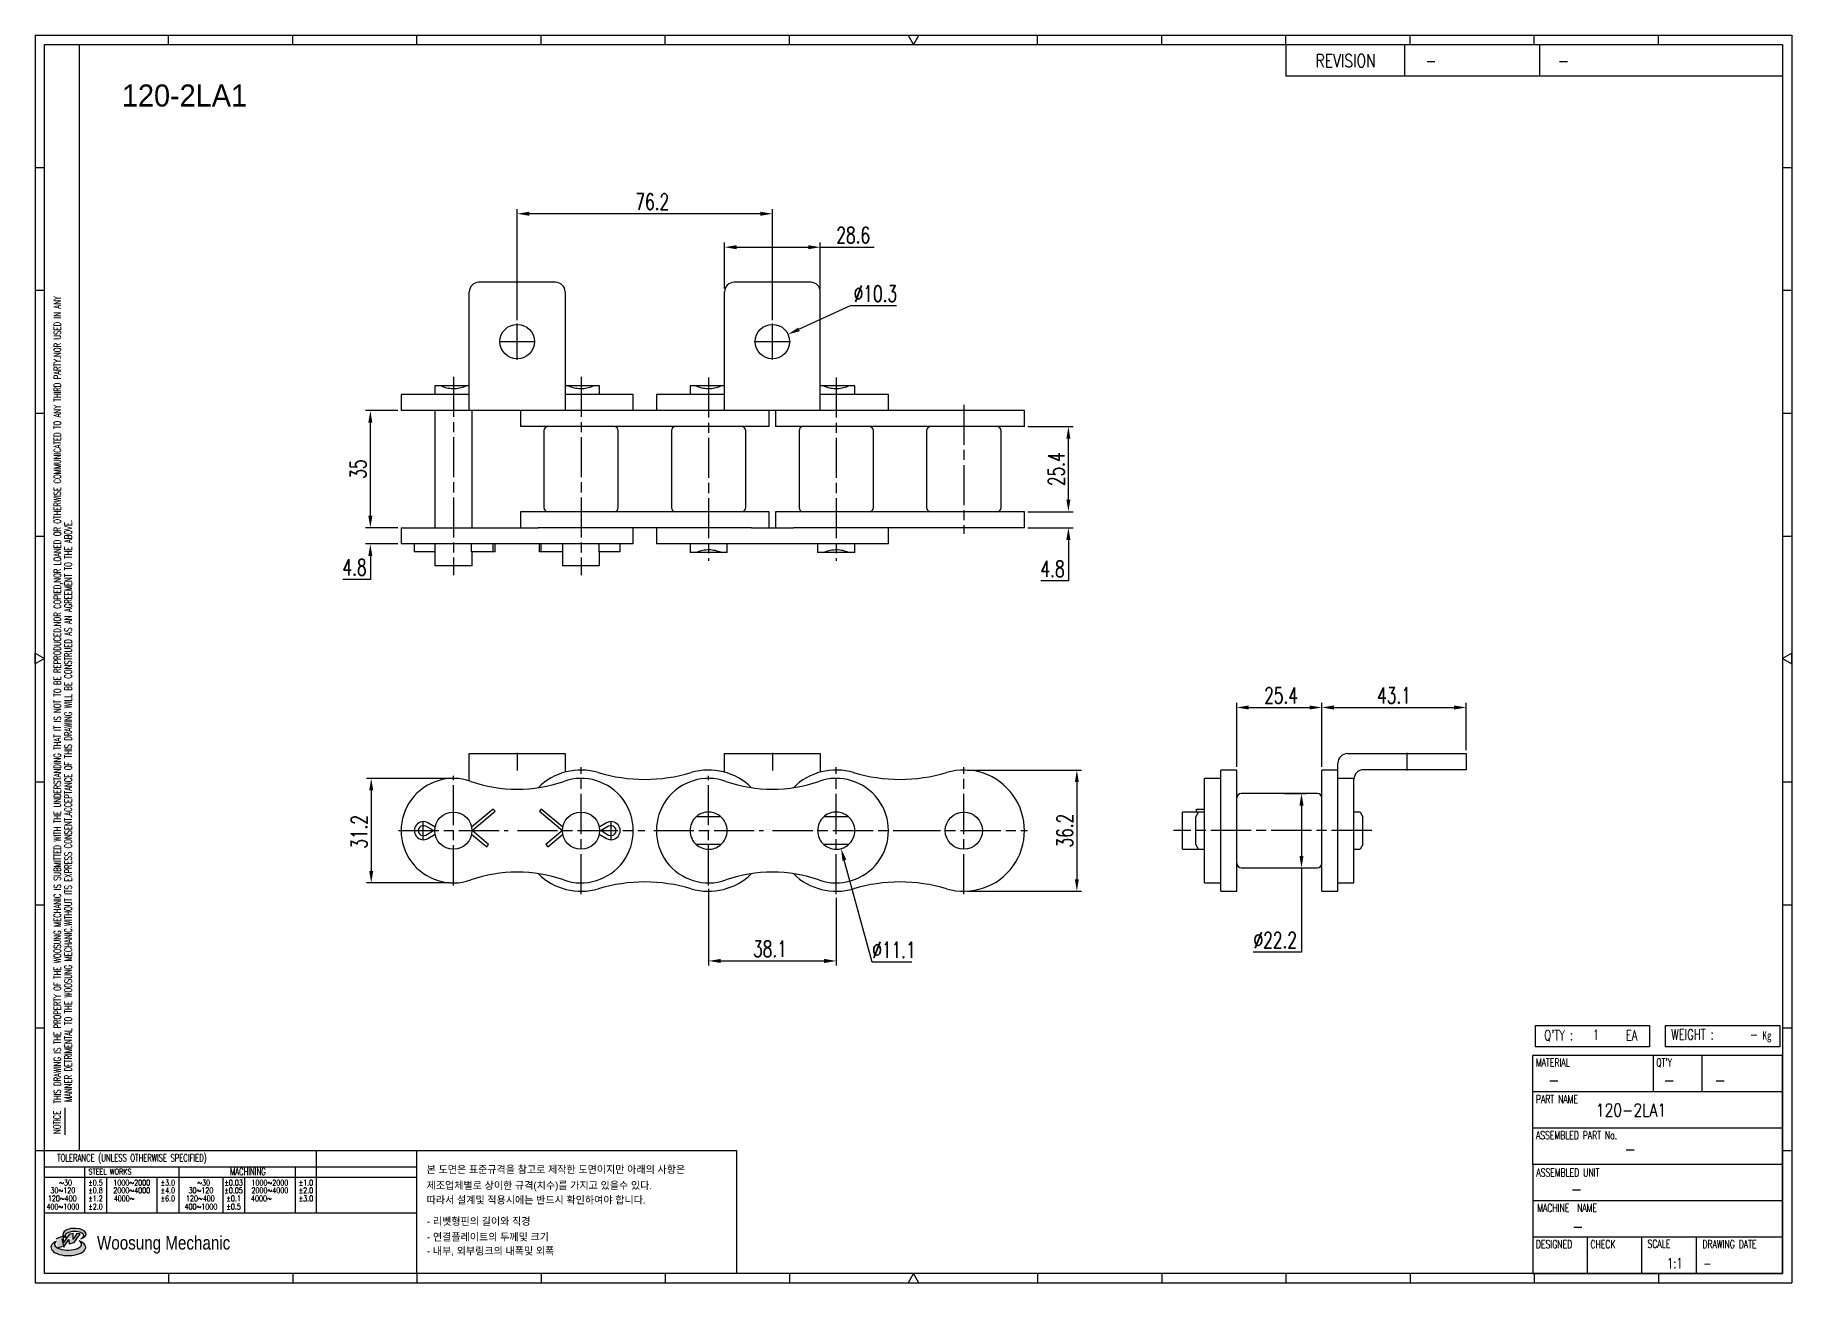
# Model space of a CAD drawing. Header units: millimetres. Extents: x 2112 to 2637, y -1054 to -681.
import ezdxf
from ezdxf.enums import TextEntityAlignment as Align

# ---------------------------------------------------------------- set-up
doc = ezdxf.new("R2010")
doc.units = ezdxf.units.MM
doc.linetypes.add('AM_ISO08W050', pattern=[18, 12, -1.5, 3, -1.5])
doc.layers.get('Defpoints').update_dxf_attribs({"color": 80})
doc.layers.add('CL2', color=4, linetype='AM_ISO08W050', lineweight=25)
for name, color, linetype in [('S-DIM', 7, 'Continuous'), ('TITLE', 7, 'Continuous'), ('도면레이아웃', 7, 'Continuous')]:
    doc.layers.add(name, color=color, linetype=linetype)
doc.styles.add('HAN', font='ROMANS.shx', dxfattribs={"width": 0.7, "bigfont": 'whgtxt.shx'})
doc.styles.add('HKD_ST2', font='romans.shx', dxfattribs={"width": 0.7, "height": 4, "bigfont": '@extfont2.shx'})
doc.styles.add('HSG', font='SIMPLEX.shx', dxfattribs={"width": 0.7, "bigfont": 'HSG.shx'})
doc.styles.add('MtXpl_', font='Gulim.ttf')
doc.styles.add('SLDTEXTSTYLE4', font='arial.ttf', dxfattribs={"width": 0.8})
doc.dimstyles.new('AP2', dxfattribs={"dimscale": 2, "dimtxt": 2.4, "dimasz": 1.8, "dimexe": 0.7, "dimexo": 0.5, "dimgap": 0.6, "dimtad": 1, "dimtoh": 1, "dimdec": 1, "dimrnd": 0.01, "dimzin": 9, "dimdsep": 46, "dimtxsty": 'HSG', "dimcen": 0, "dimclrd": 251, "dimclre": 251, "dimclrt": 60, "dimazin": 2, "dimtp": 1, "dimtm": 1, "dimtfac": 0.5, "dimtdec": 1, "dimtofl": 0, "dimtmove": 0, "dimatfit": 3, "dimfxl": 0, "dimtvp": 1, "dimtolj": 2, "dimlwd": -1, "dimlwe": -1, "dimarcsym": 0})

# ---------------------------------------------------------------- blocks, each defined once
blk = doc.blocks.new('MAST')
at = {"layer": '도면레이아웃'}
h = blk.add_hatch(color=10, dxfattribs=at)
h.paths.add_polyline_path([(1.544, 35.177), (1.554, 34.966), (1.779, 35.034), (2.054, 35.422), (1.908, 35.446), (1.728, 35.167), (1.741, 35.439), (1.547, 35.405), (1.292, 35.041), (1.295, 35.33), (0.943, 35.208), (1.03, 34.8), (1.336, 34.885)])
edge = h.paths.add_edge_path()
edge.add_ellipse((1.795, 35.421), major_axis=(-0.53, 0), ratio=0.487785, start_angle=122.36065, end_angle=403.39574)
edge.add_line((1.411, 35.244), (1.419, 35.261))
edge.add_ellipse((1.798, 35.344), major_axis=(-0.423, 0), ratio=0.444396, start_angle=131.58977, end_angle=386.19408, ccw=False)
edge = h.paths.add_edge_path()
edge.add_ellipse((1.512, 34.815), major_axis=(-0.793, 0), ratio=0.480113, start_angle=314.67633, end_angle=590.85213)
edge.add_ellipse((1.501, 34.958), major_axis=(-0.62, 0), ratio=0.43311, start_angle=331.7024, end_angle=574.42495, ccw=False)
at = {"color": 140}
for p, q in [((0, 90.118), (80.15, 90.118)), ((0, 90.118), (0, 33.191)), ((80.15, 90.118), (80.15, 33.191)), ((57.068, 89.693), (57.068, 88.246)), ((62.47, 89.693), (62.47, 88.246)), ((68.635, 89.693), (68.635, 88.246)), ((79.725, 88.246), (57.068, 88.246)), ((68.449, 43.961), (68.449, 44.936)), ((68.449, 44.936), (73.654, 44.936)), ((73.654, 44.936), (73.654, 43.961)), ((74.39, 43.961), (74.39, 44.936)), ((74.39, 44.936), (79.595, 44.936)), ((79.595, 44.936), (79.595, 43.961)), ((68.336, 38.59), (68.336, 43.563)), ((79.725, 43.563), (68.336, 43.563)), ((73.654, 43.961), (68.449, 43.961)), ((73.827, 43.563), (73.827, 41.905)), ((79.595, 43.961), (74.39, 43.961)), ((76.037, 43.563), (76.037, 41.905)), ((79.725, 38.59), (79.725, 43.563)), ((79.725, 41.905), (68.336, 41.905)), ((79.725, 40.248), (68.336, 40.248)), ((68.336, 38.59), (68.336, 33.616)), ((79.725, 38.59), (68.336, 38.59)), ((79.725, 33.616), (79.725, 38.59)), ((79.725, 36.932), (68.336, 36.932)), ((79.725, 35.274), (68.336, 35.274)), ((70.822, 33.616), (70.822, 35.274)), ((73.309, 33.616), (73.309, 35.274)), ((75.796, 33.616), (75.796, 35.274)), ((0, 33.191), (80.15, 33.191)), ((68.336, 33.616), (79.725, 33.616))]:
    blk.add_line(p, q, dxfattribs=at)
for p, q in [((6.089, 89.693), (6.089, 90.118)), ((11.753, 89.693), (11.753, 90.118)), ((17.418, 89.693), (17.418, 90.118)), ((23.082, 89.693), (23.082, 90.118)), ((28.746, 89.693), (28.746, 90.118)), ((34.411, 89.693), (34.411, 90.118)), ((45.739, 89.693), (45.739, 90.118)), ((51.404, 89.693), (51.404, 90.118)), ((57.068, 89.693), (57.068, 90.118)), ((62.732, 89.693), (62.732, 90.118)), ((68.397, 89.693), (68.397, 90.118)), ((74.061, 89.693), (74.061, 90.118)), ((0, 84.085), (0.425, 84.085)), ((79.725, 84.085), (80.15, 84.085)), ((0, 78.478), (0.425, 78.478)), ((79.725, 78.478), (80.15, 78.478)), ((0, 72.87), (0.425, 72.87)), ((79.725, 72.87), (80.15, 72.87)), ((0, 67.262), (0.425, 67.262)), ((79.725, 67.262), (80.15, 67.262)), ((0, 56.047), (0.425, 56.047)), ((79.725, 56.047), (80.15, 56.047)), ((0, 50.439), (0.425, 50.439)), ((79.725, 50.439), (80.15, 50.439)), ((0, 44.832), (0.425, 44.832)), ((79.725, 44.832), (80.15, 44.832)), ((1.377, 39.947), (1.377, 41.174)), ((0, 39.224), (0.425, 39.224)), ((79.725, 39.224), (80.15, 39.224)), ((6.089, 33.616), (6.089, 33.191)), ((11.753, 33.616), (11.753, 33.191)), ((17.418, 33.616), (17.418, 33.191)), ((23.082, 33.616), (23.082, 33.191)), ((28.746, 33.616), (28.746, 33.191)), ((34.411, 33.616), (34.411, 33.191)), ((45.739, 33.616), (45.739, 33.191)), ((51.404, 33.616), (51.404, 33.191)), ((57.068, 33.616), (57.068, 33.191)), ((62.732, 33.616), (62.732, 33.191)), ((68.397, 33.616), (68.397, 33.191)), ((74.061, 33.616), (74.061, 33.191))]:
    blk.add_line(p, q)
at = {"color": 2}
for p, q in [((2.017, 39.224), (2.017, 89.693)), ((0.425, 39.224), (17.418, 39.224)), ((0.425, 38.487), (17.418, 38.487)), ((2.257, 38.487), (2.257, 36.382)), ((6.557, 38.5), (6.557, 36.382)), ((11.857, 38.487), (11.857, 36.382)), ((12.816, 39.224), (12.816, 36.382)), ((17.418, 33.616), (17.418, 39.224)), ((0.425, 38.012), (17.418, 38.012)), ((3.257, 38.012), (3.257, 36.382)), ((5.557, 38.012), (5.557, 36.382)), ((8.557, 38.012), (8.557, 36.382)), ((9.557, 38.026), (9.557, 36.382)), ((0.425, 36.382), (17.418, 36.382))]:
    blk.add_line(p, q, dxfattribs=at)
for points in [[(40.075, 89.693), (39.83, 90.118), (40.32, 90.118)], [(0.425, 61.679), (0, 61.433), (0, 61.924)], [(79.725, 61.679), (80.15, 61.433), (80.15, 61.924)], [(40.075, 33.616), (39.83, 33.191), (40.32, 33.191)]]:
    blk.add_lwpolyline(points, close=True)
at = {"color": 140}
blk.add_lwpolyline([(0.425, 89.693), (79.725, 89.693), (79.725, 33.616), (0.425, 33.616)], close=True, dxfattribs=at)
at = {"layer": '도면레이아웃'}
for p, q in [((1.295, 35.33), (0.943, 35.208)), ((1.547, 35.405), (1.292, 35.041)), ((1.292, 35.041), (1.295, 35.33)), ((1.741, 35.439), (1.547, 35.405)), ((1.908, 35.446), (1.728, 35.167)), ((1.728, 35.167), (1.741, 35.439)), ((1.779, 35.034), (2.054, 35.422)), ((2.054, 35.422), (1.908, 35.446)), ((1.03, 34.8), (1.336, 34.885)), ((1.224, 35.208), (1.311, 34.8)), ((1.224, 35.208), (1.224, 35.208)), ((1.336, 34.885), (1.544, 35.177)), ((1.419, 35.261), (1.411, 35.244)), ((1.544, 35.177), (1.554, 34.966)), ((1.554, 34.966), (1.779, 35.034))]:
    blk.add_line(p, q, dxfattribs=at)
for centre, major_axis, ratio, start_param, end_param in [((1.795, 35.421), (-0.53, 0), 0.487785, 2.135596, 7.040584), ((1.798, 35.344), (-0.423, 0), 0.444396, 2.296675, 6.740358), ((1.512, 34.815), (-0.793, 0), 0.480113, 5.492138, 10.312315), ((1.501, 34.958), (-0.62, 0), 0.43311, 5.789299, 10.025607)]:
    blk.add_ellipse(centre, major_axis=major_axis, ratio=ratio, start_param=start_param, end_param=end_param, dxfattribs=at)
for s, height, style, width, p in [('REVISION', 0.5806, 'HAN', 0.8, (58.415, 88.664)), ('-', 0.581, 'HAN', 0.8, (63.426, 88.664)), ('-', 0.581, 'HAN', 0.8, (69.468, 88.664)), ("Q'TY : ", 0.4746, 'HKD_ST2', 0.7, (68.857, 44.253)), ('1', 0.475, 'HKD_ST2', 0.7, (71.071, 44.275)), ('EA', 0.4746, 'HKD_ST2', 0.7, (72.578, 44.253)), ('WEIGHT : ', 0.4746, 'HKD_ST2', 0.7, (74.65, 44.286)), ('-', 0.581, 'HAN', 0.8, (69.029, 42.157)), ('-', 0.581, 'HAN', 0.8, (74.289, 42.157)), ('-', 0.581, 'HAN', 0.8, (76.623, 42.157)), ('-', 0.581, 'HAN', 0.8, (72.515, 39.013)), ('-', 0.581, 'HAN', 0.8, (70.067, 37.189)), ('-', 0.581, 'HAN', 0.8, (70.126, 35.48)), ('1:1', 0.4746, 'HKD_ST2', 0.7, (74.458, 33.848)), ('-', 0.475, 'HKD_ST2', 0.7, (76.112, 33.837))]:
    blk.add_text(s, height=height, dxfattribs=dict(style=style, width=width)).set_placement(p)
at = {"color": 6, "style": 'HKD_ST2', "width": 0.7}
for s, p in [(' THIS DRAWING IS THE PROPERTY OF THE WOOSUNG MECHANIC IS SUBMITTED WITH THE UNDERSTANDING THAT IT IS NOT TO BE REPRODUCED.NOR COPIED,NOR LOANED OR OTHERWISE COMMUNICATED TO ANY THIRD PARTY.NOR USED IN ANY', (1.173, 41.217)), ('MANNER DETRIMENTAL TO THE WOOSUNG MECHANIC.WITHOUT ITS EXPRESS CONSENT.ACCEPTANCE OF THIS DRAWING WILL BE CONSTRUED AS AN AGREEMENT TO THE ABOVE.', (1.672, 41.447))]:
    blk.add_text(s, height=0.326266, rotation=90, dxfattribs=at).set_placement(p)
at = {"style": 'HKD_ST2', "width": 0.7}
blk.add_text('-', height=0.475, dxfattribs=at).set_placement((78.613, 44.286), align=Align.RIGHT)
at = {"color": 254, "style": 'HKD_ST2', "width": 0.7}
for s, height, p in [('MATERIAL', 0.3651, (68.474, 43.425)), ("QT'Y", 0.3651, (73.965, 43.425)), ('PART NAME', 0.3651, (68.474, 41.756)), ('ASSEMBLED PART No.', 0.36511, (68.474, 40.109)), ('ASSEMBLED UNIT', 0.36511, (68.49, 38.408)), ('MACHINE  NAME', 0.36511, (68.532, 36.794)), ('DESIGNED', 0.3651, (68.474, 35.136)), ('CHECK', 0.3651, (70.961, 35.136)), ('SCALE', 0.3651, (73.566, 35.153)), ('DRAWING DATE', 0.36511, (76.071, 35.141))]:
    blk.add_text(s, height=height, dxfattribs=at).set_placement(p, align=Align.TOP_LEFT)
at = {"style": 'HKD_ST2', "width": 0.7}
blk.add_text('NOTICE', height=0.3263, rotation=90, dxfattribs=at).set_placement((1.163, 39.988))
blk.add_text('TOLERANCE (UNLESS OTHERWISE SPECIFIED)', height=0.32627, dxfattribs=at).set_placement((4.417, 38.896), align=Align.MIDDLE_CENTER)
at = {"color": 4, "style": 'HKD_ST2', "width": 0.7}
for s, height, p in [('%%12630', 0.261, (1.389, 37.762)), ('1000%%1262000', 0.26101, (4.407, 37.762)), ('%%12630', 0.261, (7.689, 37.762)), ('1000%%1262000', 0.26101, (10.707, 37.762)), ('120%%126400', 0.26101, (1.237, 37.045)), ('30%%126120', 0.261, (1.263, 37.411)), ('4000%%126', 0.261, (4.061, 37.045)), ('2000%%1264000', 0.26101, (4.407, 37.411)), ('120%%126400', 0.26101, (7.537, 37.045)), ('30%%126120', 0.261, (7.563, 37.411)), ('4000%%126', 0.261, (10.321, 37.045)), ('2000%%1264000', 0.26101, (10.707, 37.411)), ('400%%1261000', 0.26101, (1.263, 36.67)), ('400%%1261000', 0.26101, (7.563, 36.67))]:
    blk.add_text(s, height=height, dxfattribs=at).set_placement(p, align=Align.MIDDLE_CENTER)
for s, height, p in [('%%P0.5', 0.261, (2.757, 37.762)), ('STEEL WORKS', 0.26101, (3.416, 38.268)), ('%%P3.0', 0.261, (6.057, 37.762)), ('%%P0.03', 0.261, (9.057, 37.762)), ('MACHINING', 0.3263, (9.707, 38.27)), ('%%P1.0', 0.261, (12.357, 37.762)), ('%%P0.8', 0.261, (2.757, 37.411)), ('%%P1.2', 0.261, (2.757, 37.045)), ('%%P4.0', 0.261, (6.057, 37.411)), ('%%P6.0', 0.261, (6.057, 37.045)), ('%%P0.05', 0.261, (9.057, 37.411)), ('%%P0.1', 0.261, (9.057, 37.045)), ('%%P2.0', 0.261, (12.357, 37.411)), ('%%P3.0', 0.261, (12.357, 37.045)), ('%%P2.0', 0.261, (2.757, 36.67)), ('%%P0.5', 0.261, (9.057, 36.67))]:
    blk.add_text(s, height=height, dxfattribs=at).set_placement(p, align=Align.MIDDLE)
at = {"color": 1, "style": 'SLDTEXTSTYLE4', "width": 0.8}
blk.add_text('Woosung Mechanic', height=0.61957, dxfattribs=at).set_placement((2.822, 34.711))
at = {"layer": 'TITLE', "width": 0.8}
blk.add_text('Kg', height=0.3789, dxfattribs=at).set_placement((78.807, 44.286))
blk = doc.blocks.new('*D2')
at = {"layer": 'Defpoints', "color": 0, "transparency": 16777216}
for p in [(2407.54, -823.61), (2407.54, -828.41), (2420.66, -823.61)]:
    blk.add_point(p, dxfattribs=at)
at = {"layer": 'S-DIM', "color": 251, "linetype": 'ByBlock', "transparency": 16777216}
for p, q in [((2420.66, -820.01), (2420.66, -816.41)), ((2408.54, -823.61), (2422.06, -823.61)), ((2408.54, -828.41), (2422.06, -828.41)), ((2420.66, -832.01), (2420.66, -844.26)), ((2420.66, -844.26), (2412.42, -844.26))]:
    blk.add_line(p, q, dxfattribs=at)
at = {"layer": 'S-DIM', "color": 251, "transparency": 16777216}
for points in [[(2420.06, -820.01), (2421.26, -820.01), (2420.66, -823.61)], [(2420.06, -832.01), (2421.26, -832.01), (2420.66, -828.41)]]:
    blk.add_solid(points, dxfattribs=at)
at = {"layer": 'S-DIM', "color": 60, "transparency": 16777216, "insert": (2415.94, -840.66), "char_height": 4.8, "attachment_point": 5, "style": 'HSG'}
blk.add_mtext('\\A2;4.8', dxfattribs=at)
blk = doc.blocks.new('*D3')
at = {"layer": 'Defpoints', "color": 0, "transparency": 16777216}
for p in [(2407.54, -798.21), (2420.66, -798.21), (2407.54, -823.61)]:
    blk.add_point(p, dxfattribs=at)
at = {"layer": 'S-DIM', "color": 251, "linetype": 'ByBlock', "transparency": 16777216}
for p, q in [((2408.54, -798.21), (2422.06, -798.21)), ((2420.66, -820.01), (2420.66, -801.81)), ((2408.54, -823.61), (2422.06, -823.61))]:
    blk.add_line(p, q, dxfattribs=at)
at = {"layer": 'S-DIM', "color": 251, "transparency": 16777216}
for points in [[(2420.06, -801.81), (2421.26, -801.81), (2420.66, -798.21)], [(2420.06, -820.01), (2421.26, -820.01), (2420.66, -823.61)]]:
    blk.add_solid(points, dxfattribs=at)
at = {"layer": 'S-DIM', "color": 60, "transparency": 16777216, "insert": (2417.06, -810.91), "char_height": 4.8, "attachment_point": 5, "rotation": 90, "style": 'HSG'}
blk.add_mtext('\\A2;25.4', dxfattribs=at)
blk = doc.blocks.new('*D4')
at = {"layer": 'Defpoints', "color": 0, "transparency": 16777216}
for p in [(2256.09, -734.64), (2256.09, -767.4), (2332.29, -767.4)]:
    blk.add_point(p, dxfattribs=at)
at = {"layer": 'S-DIM', "color": 251, "linetype": 'ByBlock', "transparency": 16777216}
for p, q in [((2256.09, -766.4), (2256.09, -733.24)), ((2332.29, -766.4), (2332.29, -733.24)), ((2328.69, -734.64), (2259.69, -734.64))]:
    blk.add_line(p, q, dxfattribs=at)
at = {"layer": 'S-DIM', "color": 251, "transparency": 16777216}
for points in [[(2259.69, -734.04), (2259.69, -735.24), (2256.09, -734.64)], [(2328.69, -734.04), (2328.69, -735.24), (2332.29, -734.64)]]:
    blk.add_solid(points, dxfattribs=at)
at = {"layer": 'S-DIM', "color": 60, "transparency": 16777216, "insert": (2296.42, -731.04), "char_height": 4.8, "attachment_point": 5, "style": 'HSG'}
blk.add_mtext('\\A2;76.2', dxfattribs=at)
blk = doc.blocks.new('*D5')
at = {"layer": 'Defpoints', "color": 0, "transparency": 16777216}
for p in [(2346.59, -744.63), (2317.99, -757.97), (2346.59, -757.97)]:
    blk.add_point(p, dxfattribs=at)
at = {"layer": 'S-DIM', "color": 251, "linetype": 'ByBlock', "transparency": 16777216}
for p, q in [((2317.99, -756.97), (2317.99, -743.23)), ((2321.59, -744.63), (2342.99, -744.63)), ((2346.59, -756.97), (2346.59, -743.23)), ((2346.59, -744.63), (2362.67, -744.63))]:
    blk.add_line(p, q, dxfattribs=at)
at = {"layer": 'S-DIM', "color": 251, "transparency": 16777216}
for points in [[(2321.59, -744.03), (2321.59, -745.23), (2317.99, -744.63)], [(2342.99, -744.03), (2342.99, -745.23), (2346.59, -744.63)]]:
    blk.add_solid(points, dxfattribs=at)
at = {"layer": 'S-DIM', "color": 60, "transparency": 16777216, "insert": (2356.43, -741.03), "char_height": 4.8, "attachment_point": 5, "style": 'HSG'}
blk.add_mtext('\\A2;28.6', dxfattribs=at)
blk = doc.blocks.new('*D6')
at = {"layer": 'Defpoints', "color": 0, "transparency": 16777216}
for p in [(2336.97, -770.65), (2327.61, -774.96)]:
    blk.add_point(p, dxfattribs=at)
at = {"layer": 'S-DIM', "color": 251, "linetype": 'ByBlock', "transparency": 16777216}
for p, q in [((2355.52, -762.1), (2340.24, -769.15)), ((2369.36, -762.1), (2355.52, -762.1))]:
    blk.add_line(p, q, dxfattribs=at)
at = {"layer": 'S-DIM', "color": 251, "transparency": 16777216}
blk.add_solid([(2339.99, -768.6), (2340.49, -769.69), (2336.97, -770.65)], dxfattribs=at)
at = {"layer": 'S-DIM', "color": 60, "transparency": 16777216, "insert": (2363.04, -758.5), "char_height": 4.8, "attachment_point": 5, "style": 'HSG'}
blk.add_mtext('\\A2;∅10.3', dxfattribs=at)
blk = doc.blocks.new('*D7')
at = {"layer": 'Defpoints', "color": 0, "transparency": 16777216}
for p in [(2212.24, -828.41), (2221.44, -828.41), (2221.44, -833.21)]:
    blk.add_point(p, dxfattribs=at)
at = {"layer": 'S-DIM', "color": 251, "linetype": 'ByBlock', "transparency": 16777216}
for p, q in [((2212.24, -824.81), (2212.24, -821.21)), ((2220.44, -828.41), (2210.84, -828.41)), ((2220.44, -833.21), (2210.84, -833.21)), ((2212.24, -836.81), (2212.24, -843.81)), ((2212.24, -843.81), (2204, -843.81))]:
    blk.add_line(p, q, dxfattribs=at)
at = {"layer": 'S-DIM', "color": 251, "transparency": 16777216}
for points in [[(2211.64, -824.81), (2212.84, -824.81), (2212.24, -828.41)], [(2211.64, -836.81), (2212.84, -836.81), (2212.24, -833.21)]]:
    blk.add_solid(points, dxfattribs=at)
at = {"layer": 'S-DIM', "color": 60, "transparency": 16777216, "insert": (2207.52, -840.21), "char_height": 4.8, "attachment_point": 5, "style": 'HSG'}
blk.add_mtext('\\A2;4.8', dxfattribs=at)
blk = doc.blocks.new('*D8')
at = {"layer": 'Defpoints', "color": 0, "transparency": 16777216}
for p in [(2212.24, -793.41), (2221.44, -793.41), (2221.44, -828.41)]:
    blk.add_point(p, dxfattribs=at)
at = {"layer": 'S-DIM', "color": 251, "linetype": 'ByBlock', "transparency": 16777216}
for p, q in [((2220.44, -793.41), (2210.84, -793.41)), ((2212.24, -824.81), (2212.24, -797.01)), ((2220.44, -828.41), (2210.84, -828.41))]:
    blk.add_line(p, q, dxfattribs=at)
at = {"layer": 'S-DIM', "color": 251, "transparency": 16777216}
for points in [[(2211.64, -797.01), (2212.84, -797.01), (2212.24, -793.41)], [(2211.64, -824.81), (2212.84, -824.81), (2212.24, -828.41)]]:
    blk.add_solid(points, dxfattribs=at)
at = {"layer": 'S-DIM', "color": 60, "transparency": 16777216, "insert": (2208.64, -810.91), "char_height": 4.8, "attachment_point": 5, "rotation": 90, "style": 'HSG'}
blk.add_mtext('\\A2;35', dxfattribs=at)
blk = doc.blocks.new('*D9')
at = {"layer": 'Defpoints', "color": 0, "transparency": 16777216}
for p in [(2237.04, -903.23), (2212.5, -934.43), (2237.04, -934.43)]:
    blk.add_point(p, dxfattribs=at)
at = {"layer": 'S-DIM', "color": 251, "linetype": 'ByBlock', "transparency": 16777216}
for p, q in [((2236.04, -903.23), (2211.1, -903.23)), ((2212.5, -906.83), (2212.5, -930.83)), ((2236.04, -934.43), (2211.1, -934.43))]:
    blk.add_line(p, q, dxfattribs=at)
at = {"layer": 'S-DIM', "color": 251, "transparency": 16777216}
for points in [[(2211.9, -906.83), (2213.1, -906.83), (2212.5, -903.23)], [(2211.9, -930.83), (2213.1, -930.83), (2212.5, -934.43)]]:
    blk.add_solid(points, dxfattribs=at)
at = {"layer": 'S-DIM', "color": 60, "transparency": 16777216, "insert": (2208.9, -919.19), "char_height": 4.8, "attachment_point": 5, "rotation": 90, "style": 'HSG'}
blk.add_mtext('\\A2;31.2', dxfattribs=at)
blk = doc.blocks.new('*D10')
at = {"layer": 'Defpoints', "color": 0, "transparency": 16777216}
for p in [(2389.44, -900.73), (2389.44, -936.93), (2423.19, -936.93)]:
    blk.add_point(p, dxfattribs=at)
at = {"layer": 'S-DIM', "color": 251, "linetype": 'ByBlock', "transparency": 16777216}
for p, q in [((2390.44, -900.73), (2424.59, -900.73)), ((2423.19, -904.33), (2423.19, -933.33)), ((2390.44, -936.93), (2424.59, -936.93))]:
    blk.add_line(p, q, dxfattribs=at)
at = {"layer": 'S-DIM', "color": 251, "transparency": 16777216}
for points in [[(2422.59, -904.33), (2423.79, -904.33), (2423.19, -900.73)], [(2422.59, -933.33), (2423.79, -933.33), (2423.19, -936.93)]]:
    blk.add_solid(points, dxfattribs=at)
at = {"layer": 'S-DIM', "color": 60, "transparency": 16777216, "insert": (2419.59, -918.83), "char_height": 4.8, "attachment_point": 5, "rotation": 90, "style": 'HSG'}
blk.add_mtext('\\A2;36.2', dxfattribs=at)
blk = doc.blocks.new('*D11')
at = {"layer": 'Defpoints', "color": 0, "transparency": 16777216}
for p in [(2313.24, -935.21), (2351.34, -937.84), (2351.34, -957.73)]:
    blk.add_point(p, dxfattribs=at)
at = {"layer": 'S-DIM', "color": 251, "linetype": 'ByBlock', "transparency": 16777216}
for p, q in [((2313.24, -936.21), (2313.24, -959.13)), ((2351.34, -938.84), (2351.34, -959.13)), ((2316.84, -957.73), (2347.74, -957.73))]:
    blk.add_line(p, q, dxfattribs=at)
at = {"layer": 'S-DIM', "color": 251, "transparency": 16777216}
for points in [[(2316.84, -957.13), (2316.84, -958.33), (2313.24, -957.73)], [(2347.74, -957.13), (2347.74, -958.33), (2351.34, -957.73)]]:
    blk.add_solid(points, dxfattribs=at)
at = {"layer": 'S-DIM', "color": 60, "transparency": 16777216, "insert": (2331.55, -954.13), "char_height": 4.8, "attachment_point": 5, "style": 'HSG'}
blk.add_mtext('\\A2;38.1', dxfattribs=at)
blk = doc.blocks.new('*D12')
at = {"layer": 'Defpoints', "color": 0, "transparency": 16777216}
for p in [(2349.87, -913.47), (2352.81, -924.19)]:
    blk.add_point(p, dxfattribs=at)
at = {"layer": 'S-DIM', "color": 251, "linetype": 'ByBlock', "transparency": 16777216}
for p, q in [((2362.11, -958.05), (2353.76, -927.66)), ((2373.87, -958.05), (2362.11, -958.05))]:
    blk.add_line(p, q, dxfattribs=at)
blk.add_arc((2351.34, -918.83), 5.55, 270.9071, 301.0954, dxfattribs=at)
at = {"layer": 'S-DIM', "color": 251, "transparency": 16777216}
blk.add_solid([(2354.34, -927.5), (2353.19, -927.82), (2352.81, -924.19)], dxfattribs=at)
at = {"layer": 'S-DIM', "color": 60, "transparency": 16777216, "insert": (2368.59, -954.45), "char_height": 4.8, "attachment_point": 5, "style": 'HSG'}
blk.add_mtext('\\A2;∅11.1', dxfattribs=at)
blk = doc.blocks.new('*D13')
at = {"layer": 'Defpoints', "color": 0, "transparency": 16777216}
for p in [(2496.33, -882.06), (2470.93, -900.73), (2496.33, -900.73)]:
    blk.add_point(p, dxfattribs=at)
at = {"layer": 'S-DIM', "color": 251, "linetype": 'ByBlock', "transparency": 16777216}
for p, q in [((2470.93, -899.73), (2470.93, -880.66)), ((2496.33, -899.73), (2496.33, -880.66)), ((2474.53, -882.06), (2492.73, -882.06))]:
    blk.add_line(p, q, dxfattribs=at)
at = {"layer": 'S-DIM', "color": 251, "transparency": 16777216}
for points in [[(2474.53, -881.46), (2474.53, -882.66), (2470.93, -882.06)], [(2492.73, -881.46), (2492.73, -882.66), (2496.33, -882.06)]]:
    blk.add_solid(points, dxfattribs=at)
at = {"layer": 'S-DIM', "color": 60, "transparency": 16777216, "insert": (2484.17, -878.46), "char_height": 4.8, "attachment_point": 5, "style": 'HSG'}
blk.add_mtext('\\A2;25.4', dxfattribs=at)
blk = doc.blocks.new('*D14')
at = {"layer": 'Defpoints', "color": 0, "transparency": 16777216}
for p in [(2539.43, -882.06), (2539.43, -895.83), (2496.33, -900.73)]:
    blk.add_point(p, dxfattribs=at)
at = {"layer": 'S-DIM', "color": 251, "linetype": 'ByBlock', "transparency": 16777216}
for p, q in [((2496.33, -899.73), (2496.33, -880.66)), ((2539.43, -894.83), (2539.43, -880.66)), ((2499.93, -882.06), (2535.83, -882.06))]:
    blk.add_line(p, q, dxfattribs=at)
at = {"layer": 'S-DIM', "color": 251, "transparency": 16777216}
for points in [[(2499.93, -881.46), (2499.93, -882.66), (2496.33, -882.06)], [(2535.83, -881.46), (2535.83, -882.66), (2539.43, -882.06)]]:
    blk.add_solid(points, dxfattribs=at)
at = {"layer": 'S-DIM', "color": 60, "transparency": 16777216, "insert": (2517.88, -878.46), "char_height": 4.8, "attachment_point": 5, "style": 'HSG'}
blk.add_mtext('\\A2;43.1', dxfattribs=at)
blk = doc.blocks.new('*D15')
at = {"layer": 'Defpoints', "color": 0, "transparency": 16777216}
for p in [(2484.17, -907.72), (2484.17, -929.95), (2490.26, -929.95)]:
    blk.add_point(p, dxfattribs=at)
at = {"layer": 'S-DIM', "color": 251, "linetype": 'ByBlock', "transparency": 16777216}
for p, q in [((2485.17, -907.72), (2491.66, -907.72)), ((2490.26, -911.32), (2490.26, -926.35)), ((2485.17, -929.95), (2491.66, -929.95)), ((2490.26, -929.95), (2490.26, -955.11)), ((2490.26, -955.11), (2475.78, -955.11))]:
    blk.add_line(p, q, dxfattribs=at)
at = {"layer": 'S-DIM', "color": 251, "transparency": 16777216}
for points in [[(2489.66, -911.32), (2490.86, -911.32), (2490.26, -907.72)], [(2489.66, -926.35), (2490.86, -926.35), (2490.26, -929.95)]]:
    blk.add_solid(points, dxfattribs=at)
at = {"layer": 'S-DIM', "color": 60, "transparency": 16777216, "insert": (2482.42, -951.51), "char_height": 4.8, "attachment_point": 5, "style": 'HSG'}
blk.add_mtext('\\A2;%%c22.2', dxfattribs=at)

msp = doc.modelspace()

# ---------------------------------------------------------------- linework, layer by layer
for p, q in [((2267.53, -755.11), (2244.65, -755.11)), ((2343.73, -755.11), (2320.85, -755.11)), ((2241.79, -793.41), (2241.79, -757.97)), ((2270.39, -757.97), (2270.39, -793.41)), ((2317.99, -793.41), (2317.99, -757.97)), ((2346.59, -793.41), (2346.59, -757.97)), ((2231.49, -786.01), (2231.49, -788.61)), ((2241.79, -786.01), (2231.49, -786.01)), ((2233.37, -786.01), (2233.74, -786.18)), ((2233.74, -786.18), (2234.15, -786.34)), ((2234.15, -786.34), (2234.57, -786.47)), ((2234.57, -786.47), (2235.01, -786.59)), ((2235.01, -786.59), (2235.47, -786.68)), ((2235.47, -786.68), (2235.94, -786.75)), ((2235.94, -786.75), (2236.42, -786.79)), ((2237.87, -786.77), (2238.35, -786.72)), ((2238.35, -786.72), (2238.81, -786.64)), ((2238.81, -786.64), (2239.26, -786.54)), ((2239.26, -786.54), (2239.7, -786.42)), ((2239.7, -786.42), (2240.11, -786.27)), ((2240.11, -786.27), (2240.51, -786.11)), ((2240.51, -786.11), (2240.72, -786.01)), ((2280.7, -786.01), (2270.39, -786.01)), ((2271.47, -786.01), (2271.84, -786.18)), ((2271.84, -786.18), (2272.25, -786.34)), ((2272.25, -786.34), (2272.67, -786.47)), ((2272.67, -786.47), (2273.11, -786.59)), ((2273.11, -786.59), (2273.57, -786.68)), ((2273.57, -786.68), (2274.04, -786.75)), ((2274.04, -786.75), (2274.52, -786.79)), ((2275.97, -786.77), (2276.45, -786.72)), ((2276.45, -786.72), (2276.91, -786.64)), ((2276.91, -786.64), (2277.36, -786.54)), ((2277.36, -786.54), (2277.8, -786.42)), ((2277.8, -786.42), (2278.21, -786.27)), ((2278.21, -786.27), (2278.61, -786.11)), ((2278.61, -786.11), (2278.82, -786.01)), ((2280.7, -788.61), (2280.7, -786.01)), ((2307.69, -786.01), (2307.69, -788.61)), ((2317.99, -786.01), (2307.69, -786.01)), ((2309.57, -786.01), (2309.94, -786.18)), ((2309.94, -786.18), (2310.35, -786.34)), ((2310.35, -786.34), (2310.77, -786.47)), ((2310.77, -786.47), (2311.21, -786.59)), ((2311.21, -786.59), (2311.67, -786.68)), ((2311.67, -786.68), (2312.14, -786.75)), ((2312.14, -786.75), (2312.62, -786.79)), ((2314.07, -786.77), (2314.55, -786.72)), ((2314.55, -786.72), (2315.01, -786.64)), ((2315.01, -786.64), (2315.46, -786.54)), ((2315.46, -786.54), (2315.9, -786.42)), ((2315.9, -786.42), (2316.31, -786.27)), ((2316.31, -786.27), (2316.71, -786.11)), ((2316.71, -786.11), (2316.92, -786.01)), ((2356.9, -786.01), (2346.59, -786.01)), ((2347.67, -786.01), (2348.04, -786.18)), ((2348.04, -786.18), (2348.45, -786.34)), ((2348.45, -786.34), (2348.87, -786.47)), ((2348.87, -786.47), (2349.31, -786.59)), ((2349.31, -786.59), (2349.77, -786.68)), ((2349.77, -786.68), (2350.24, -786.75)), ((2350.24, -786.75), (2350.72, -786.79)), ((2352.17, -786.77), (2352.65, -786.72)), ((2352.65, -786.72), (2353.11, -786.64)), ((2353.11, -786.64), (2353.56, -786.54)), ((2353.56, -786.54), (2354, -786.42)), ((2354, -786.42), (2354.41, -786.27)), ((2354.41, -786.27), (2354.81, -786.11)), ((2354.81, -786.11), (2355.02, -786.01)), ((2356.9, -788.61), (2356.9, -786.01)), ((2241.79, -788.61), (2221.44, -788.61)), ((2221.44, -788.61), (2221.44, -793.41)), ((2236.42, -786.79), (2236.9, -786.81)), ((2236.9, -786.81), (2237.39, -786.8)), ((2237.39, -786.8), (2237.87, -786.77)), ((2290.74, -788.61), (2270.39, -788.61)), ((2274.52, -786.79), (2275, -786.81)), ((2275, -786.81), (2275.49, -786.8)), ((2275.49, -786.8), (2275.97, -786.77)), ((2290.74, -793.41), (2290.74, -788.61)), ((2317.99, -788.61), (2297.64, -788.61)), ((2297.64, -788.61), (2297.64, -793.41)), ((2312.62, -786.79), (2313.1, -786.81)), ((2313.1, -786.81), (2313.59, -786.8)), ((2313.59, -786.8), (2314.07, -786.77)), ((2366.94, -788.61), (2346.59, -788.61)), ((2350.72, -786.79), (2351.2, -786.81)), ((2351.2, -786.81), (2351.69, -786.8)), ((2351.69, -786.8), (2352.17, -786.77)), ((2366.94, -793.41), (2366.94, -788.61)), ((2270.39, -793.41), (2221.44, -793.41)), ((2231.49, -793.41), (2231.49, -828.41)), ((2242.6, -828.41), (2242.6, -793.41)), ((2257.04, -793.41), (2257.04, -798.21)), ((2317.99, -793.41), (2270.39, -793.41)), ((2346.59, -793.41), (2317.99, -793.41)), ((2331.34, -798.21), (2331.34, -793.41)), ((2333.24, -793.41), (2333.24, -798.21)), ((2407.54, -793.41), (2346.59, -793.41)), ((2407.54, -798.21), (2407.54, -793.41)), ((2331.34, -798.21), (2257.04, -798.21)), ((2264.03, -799.48), (2264.03, -822.34)), ((2286.26, -822.34), (2286.26, -799.48)), ((2302.13, -799.48), (2302.13, -822.34)), ((2324.36, -822.34), (2324.36, -799.48)), ((2407.54, -798.21), (2333.24, -798.21)), ((2340.23, -799.48), (2340.23, -822.34)), ((2362.46, -822.34), (2362.46, -799.48)), ((2378.33, -799.48), (2378.33, -822.34)), ((2400.56, -822.34), (2400.56, -799.48)), ((2221.44, -828.41), (2262.37, -828.41)), ((2221.44, -828.41), (2221.44, -833.21)), ((2257.04, -823.61), (2257.04, -828.41)), ((2331.34, -823.61), (2257.04, -823.61)), ((2326.02, -828.41), (2262.37, -828.41)), ((2290.74, -833.21), (2290.74, -828.41)), ((2297.64, -828.41), (2297.64, -833.21)), ((2326.02, -828.41), (2338.57, -828.41)), ((2331.34, -828.41), (2331.34, -823.61)), ((2333.24, -823.61), (2333.24, -828.41)), ((2407.54, -823.61), (2333.24, -823.61)), ((2407.54, -828.41), (2338.57, -828.41)), ((2366.94, -833.21), (2366.94, -828.41)), ((2407.54, -828.41), (2407.54, -823.61)), ((2290.74, -833.21), (2221.44, -833.21)), ((2225.36, -833.21), (2225.36, -835.61)), ((2231.59, -835.61), (2231.59, -833.21)), ((2242.49, -835.61), (2242.49, -833.21)), ((2248.9, -835.61), (2248.9, -833.21)), ((2249.48, -835.61), (2249.48, -833.21)), ((2262.71, -835.61), (2262.71, -833.21)), ((2263.28, -835.61), (2263.28, -833.21)), ((2269.69, -835.61), (2269.69, -833.21)), ((2280.59, -835.61), (2280.59, -833.21)), ((2286.83, -835.61), (2286.83, -833.21)), ((2366.94, -833.21), (2297.64, -833.21)), ((2307.69, -833.21), (2307.69, -835.81)), ((2318.8, -835.81), (2318.8, -833.21)), ((2345.79, -833.21), (2345.79, -835.81)), ((2356.9, -835.81), (2356.9, -833.21)), ((2231.59, -835.61), (2225.36, -835.61)), ((2231.49, -835.61), (2231.49, -839.81)), ((2249.48, -835.61), (2242.49, -835.61)), ((2242.6, -839.81), (2242.6, -835.61)), ((2269.69, -835.61), (2262.71, -835.61)), ((2269.59, -835.61), (2269.59, -839.81)), ((2286.83, -835.61), (2280.59, -835.61)), ((2280.7, -839.81), (2280.7, -835.61)), ((2318.8, -835.81), (2307.69, -835.81)), ((2309.78, -835.71), (2309.57, -835.81)), ((2310.17, -835.54), (2309.78, -835.71)), ((2310.58, -835.4), (2310.17, -835.54)), ((2311.02, -835.27), (2310.58, -835.4)), ((2311.47, -835.17), (2311.02, -835.27)), ((2311.94, -835.1), (2311.47, -835.17)), ((2312.41, -835.04), (2311.94, -835.1)), ((2312.89, -835.01), (2312.41, -835.04)), ((2313.38, -835.01), (2312.89, -835.01)), ((2313.86, -835.03), (2313.38, -835.01)), ((2314.34, -835.07), (2313.86, -835.03)), ((2314.81, -835.14), (2314.34, -835.07)), ((2315.27, -835.23), (2314.81, -835.14)), ((2315.71, -835.34), (2315.27, -835.23)), ((2316.14, -835.48), (2315.71, -835.34)), ((2316.54, -835.63), (2316.14, -835.48)), ((2316.92, -835.81), (2316.54, -835.63)), ((2356.9, -835.81), (2345.79, -835.81)), ((2347.88, -835.71), (2347.67, -835.81)), ((2348.27, -835.54), (2347.88, -835.71)), ((2348.68, -835.4), (2348.27, -835.54)), ((2349.12, -835.27), (2348.68, -835.4)), ((2349.57, -835.17), (2349.12, -835.27)), ((2350.04, -835.1), (2349.57, -835.17)), ((2350.51, -835.04), (2350.04, -835.1)), ((2350.99, -835.01), (2350.51, -835.04)), ((2351.48, -835.01), (2350.99, -835.01)), ((2351.96, -835.03), (2351.48, -835.01)), ((2352.44, -835.07), (2351.96, -835.03)), ((2352.91, -835.14), (2352.44, -835.07)), ((2353.37, -835.23), (2352.91, -835.14)), ((2353.81, -835.34), (2353.37, -835.23)), ((2354.24, -835.48), (2353.81, -835.34)), ((2354.64, -835.63), (2354.24, -835.48)), ((2355.02, -835.81), (2354.64, -835.63)), ((2242.6, -839.81), (2231.49, -839.81)), ((2280.7, -839.81), (2269.59, -839.81)), ((2241.79, -903.97), (2241.79, -895.83)), ((2241.79, -895.83), (2270.39, -895.83)), ((2270.39, -895.83), (2270.39, -901.37)), ((2317.99, -895.83), (2346.59, -895.83)), ((2317.99, -901.37), (2317.99, -895.83)), ((2346.59, -895.83), (2346.59, -901.37)), ((2503.99, -895.83), (2539.43, -895.83)), ((2539.43, -895.83), (2539.43, -900.63)), ((2470.93, -900.73), (2466.13, -900.73)), ((2466.13, -936.93), (2466.13, -900.73)), ((2470.93, -936.93), (2470.93, -900.73)), ((2501.13, -900.73), (2496.33, -900.73)), ((2496.33, -936.93), (2496.33, -900.73)), ((2501.13, -900.73), (2501.13, -898.69)), ((2501.13, -936.93), (2501.13, -900.73)), ((2539.43, -900.63), (2508.79, -900.63)), ((2466.13, -903.23), (2461.33, -903.23)), ((2461.33, -934.43), (2461.33, -903.23)), ((2505.93, -903.23), (2501.13, -903.23)), ((2505.93, -934.43), (2505.93, -903.23)), ((2248.9, -912.38), (2242.49, -917.76)), ((2249.48, -913.06), (2248.9, -912.38)), ((2263.28, -912.38), (2262.71, -913.06)), ((2269.69, -917.76), (2263.28, -912.38)), ((2458.93, -912.38), (2461.33, -912.38)), ((2458.93, -913.28), (2458.93, -912.38)), ((2495.06, -907.72), (2472.2, -907.72)), ((2231.05, -918.83), (2228.8, -917.53)), ((2231.59, -917.76), (2229.41, -916.49)), ((2242.6, -918.83), (2249.48, -913.06)), ((2262.71, -913.06), (2269.59, -918.83)), ((2282.78, -916.49), (2280.59, -917.76)), ((2283.38, -917.53), (2281.13, -918.83)), ((2309.78, -914.49), (2309.57, -914.66)), ((2316.92, -914.66), (2309.57, -914.66)), ((2310.17, -914.2), (2309.78, -914.49)), ((2310.58, -913.95), (2310.17, -914.2)), ((2311.02, -913.74), (2310.58, -913.95)), ((2311.47, -913.57), (2311.02, -913.74)), ((2311.94, -913.43), (2311.47, -913.57)), ((2312.41, -913.34), (2311.94, -913.43)), ((2312.89, -913.29), (2312.41, -913.34)), ((2313.38, -913.28), (2312.89, -913.29)), ((2313.86, -913.31), (2313.38, -913.28)), ((2314.34, -913.39), (2313.86, -913.31)), ((2314.81, -913.5), (2314.34, -913.39)), ((2315.27, -913.66), (2314.81, -913.5)), ((2315.71, -913.86), (2315.27, -913.66)), ((2316.14, -914.09), (2315.71, -913.86)), ((2316.54, -914.36), (2316.14, -914.09)), ((2316.92, -914.66), (2316.54, -914.36)), ((2347.88, -914.49), (2347.67, -914.66)), ((2355.02, -914.66), (2347.67, -914.66)), ((2348.27, -914.2), (2347.88, -914.49)), ((2348.68, -913.95), (2348.27, -914.2)), ((2349.12, -913.74), (2348.68, -913.95)), ((2349.57, -913.57), (2349.12, -913.74)), ((2350.04, -913.43), (2349.57, -913.57)), ((2350.51, -913.34), (2350.04, -913.43)), ((2350.99, -913.29), (2350.51, -913.34)), ((2351.48, -913.28), (2350.99, -913.29)), ((2351.96, -913.31), (2351.48, -913.28)), ((2352.44, -913.39), (2351.96, -913.31)), ((2352.91, -913.5), (2352.44, -913.39)), ((2353.37, -913.66), (2352.91, -913.5)), ((2353.81, -913.86), (2353.37, -913.66)), ((2354.24, -914.09), (2353.81, -913.86)), ((2354.64, -914.36), (2354.24, -914.09)), ((2355.02, -914.66), (2354.64, -914.36)), ((2454.73, -924.39), (2454.73, -913.28)), ((2459.54, -913.28), (2454.73, -913.28)), ((2458.73, -914.66), (2459.54, -913.28)), ((2458.73, -923), (2458.73, -914.66)), ((2461.33, -913.28), (2459.54, -913.28)), ((2507.73, -913.28), (2505.93, -913.28)), ((2507.73, -913.28), (2508.53, -914.66)), ((2508.53, -923), (2508.53, -914.66)), ((2228.8, -920.13), (2231.05, -918.83)), ((2229.41, -921.17), (2231.59, -919.91)), ((2242.49, -919.91), (2246.98, -923.67)), ((2247.55, -922.99), (2242.6, -918.83)), ((2246.98, -923.67), (2247.55, -922.99)), ((2269.59, -918.83), (2264.63, -922.99)), ((2264.63, -922.99), (2265.2, -923.67)), ((2265.2, -923.67), (2269.69, -919.91)), ((2280.59, -919.91), (2282.78, -921.17)), ((2281.13, -918.83), (2283.38, -920.13)), ((2309.57, -923), (2309.94, -923.3)), ((2316.92, -923), (2309.57, -923)), ((2316.71, -923.17), (2316.92, -923)), ((2347.67, -923), (2348.04, -923.3)), ((2355.02, -923), (2347.67, -923)), ((2354.81, -923.17), (2355.02, -923)), ((2459.54, -924.39), (2458.73, -923)), ((2508.53, -923), (2507.73, -924.39)), ((2309.94, -923.3), (2310.35, -923.57)), ((2310.35, -923.57), (2310.77, -923.81)), ((2310.77, -923.81), (2311.21, -924)), ((2311.21, -924), (2311.67, -924.16)), ((2311.67, -924.16), (2312.14, -924.28)), ((2312.14, -924.28), (2312.62, -924.35)), ((2312.62, -924.35), (2313.1, -924.38)), ((2313.1, -924.38), (2313.59, -924.38)), ((2313.59, -924.38), (2314.07, -924.32)), ((2314.07, -924.32), (2314.55, -924.23)), ((2314.55, -924.23), (2315.01, -924.1)), ((2315.01, -924.1), (2315.46, -923.92)), ((2315.46, -923.92), (2315.9, -923.71)), ((2315.9, -923.71), (2316.31, -923.46)), ((2316.31, -923.46), (2316.71, -923.17)), ((2348.04, -923.3), (2348.45, -923.57)), ((2348.45, -923.57), (2348.87, -923.81)), ((2348.87, -923.81), (2349.31, -924)), ((2349.31, -924), (2349.77, -924.16)), ((2349.77, -924.16), (2350.24, -924.28)), ((2350.24, -924.28), (2350.72, -924.35)), ((2350.72, -924.35), (2351.2, -924.38)), ((2351.2, -924.38), (2351.69, -924.38)), ((2351.69, -924.38), (2352.17, -924.32)), ((2352.17, -924.32), (2352.65, -924.23)), ((2352.65, -924.23), (2353.11, -924.1)), ((2353.11, -924.1), (2353.56, -923.92)), ((2353.56, -923.92), (2354, -923.71)), ((2354, -923.71), (2354.41, -923.46)), ((2354.41, -923.46), (2354.81, -923.17)), ((2454.73, -924.39), (2459.54, -924.39)), ((2459.54, -924.39), (2461.33, -924.39)), ((2505.93, -924.39), (2507.73, -924.39)), ((2472.2, -929.95), (2495.06, -929.95)), ((2461.33, -934.43), (2466.13, -934.43)), ((2466.13, -936.93), (2470.93, -936.93)), ((2496.33, -936.93), (2501.13, -936.93)), ((2501.13, -934.43), (2505.93, -934.43))]:
    msp.add_line(p, q)
at = {"color": 140}
msp.add_lwpolyline([(2226.14, -1014.37), (2321.55, -1014.37), (2321.55, -1051.07), (2226.14, -1051.07)], close=True, dxfattribs=at)
for centre, radius in [((2256.09, -772.81), 5.15), ((2332.29, -772.81), 5.15), ((2237.04, -918.83), 5.55), ((2275.14, -918.83), 5.55), ((2389.44, -918.83), 5.55)]:
    msp.add_circle(centre, radius)
for centre, radius, start, end in [((2244.65, -757.97), 2.86, 90, 180), ((2267.53, -757.97), 2.86, 0, 90), ((2320.85, -757.97), 2.86, 90, 180), ((2343.73, -757.97), 2.86, 0, 90), ((2265.3, -799.48), 1.27, 90, 180), ((2284.99, -799.48), 1.27, 360, 90), ((2303.4, -799.48), 1.27, 90, 180), ((2323.09, -799.48), 1.27, 360, 90), ((2341.5, -799.48), 1.27, 90, 180), ((2361.19, -799.48), 1.27, 360, 90), ((2379.6, -799.48), 1.27, 90, 180), ((2399.29, -799.48), 1.27, 360, 90), ((2265.3, -822.34), 1.27, 180, 270), ((2284.99, -822.34), 1.27, 270, 0), ((2303.4, -822.34), 1.27, 180, 270), ((2323.09, -822.34), 1.27, 270, 0), ((2341.5, -822.34), 1.27, 180, 270), ((2361.19, -822.34), 1.27, 270, 0), ((2379.6, -822.34), 1.27, 180, 270), ((2399.29, -822.34), 1.27, 270, 0), ((2503.99, -898.69), 2.86, 90, 180), ((2275.14, -918.83), 18.1, 73.423, 134.8983), ((2294.19, -854.84), 48.67, 253.423, 286.577), ((2313.24, -918.83), 18.1, 45.1017, 106.577), ((2351.34, -918.83), 18.1, 73.423, 134.8983), ((2370.39, -854.84), 48.67, 253.423, 286.577), ((2389.44, -918.83), 18.1, 253.423, 106.577), ((2508.79, -903.49), 2.86, 90, 180), ((2237.04, -918.83), 15.6, 70.6253, 289.3747), ((2256.09, -864.66), 41.82, 250.6253, 289.3747), ((2275.14, -918.83), 15.6, 250.6253, 109.3747), ((2313.24, -918.83), 15.6, 70.6253, 289.3747), ((2332.29, -864.66), 41.82, 250.6253, 289.3747), ((2351.34, -918.83), 15.6, 250.6253, 109.3747), ((2472.2, -908.99), 1.27, 90, 180), ((2495.06, -908.99), 1.27, 0, 90), ((2228.06, -918.83), 2.7, 60, 300), ((2228.06, -918.83), 1.5, 60, 300), ((2284.13, -918.83), 2.7, 240, 120), ((2284.13, -918.83), 1.5, 240, 120), ((2313.24, -918.83), 5.55, 131.4096, 228.5904), ((2313.24, -918.83), 5.55, 311.4096, 48.5904), ((2351.34, -918.83), 5.55, 131.4096, 228.5904), ((2351.34, -918.83), 5.55, 311.4096, 48.5904), ((2256.09, -973), 41.82, 70.6253, 109.3747), ((2275.14, -918.83), 18.1, 225.1017, 286.577), ((2313.24, -918.83), 18.1, 253.423, 314.8983), ((2332.29, -973), 41.82, 70.6253, 109.3747), ((2351.34, -918.83), 18.1, 225.1017, 286.577), ((2472.2, -928.68), 1.27, 180, 270), ((2495.06, -928.68), 1.27, 270, 0), ((2294.19, -982.83), 48.67, 73.423, 106.577), ((2370.39, -982.83), 48.67, 73.423, 106.577)]:
    msp.add_arc(centre, radius, start, end)
at = {"layer": 'CL2'}
for p, q in [((2256.09, -778.22), (2256.09, -767.4)), ((2332.29, -778.22), (2332.29, -767.4)), ((2250.68, -772.81), (2261.5, -772.81)), ((2326.88, -772.81), (2337.7, -772.81)), ((2237.04, -783.32), (2237.04, -842.5)), ((2275.14, -783.32), (2275.14, -842.5)), ((2313.24, -783.52), (2313.24, -838.3)), ((2351.34, -783.52), (2351.34, -838.3)), ((2389.44, -791.66), (2389.44, -830.16)), ((2256.09, -895.59), (2256.09, -900.87)), ((2332.29, -895.59), (2332.29, -900.87)), ((2521.73, -895.59), (2521.73, -900.87)), ((2275.14, -937.84), (2275.14, -899.83)), ((2351.34, -937.84), (2351.34, -899.83)), ((2389.44, -937.84), (2389.44, -899.83)), ((2237.04, -935.21), (2237.04, -902.45)), ((2313.24, -935.21), (2313.24, -902.45)), ((2228.06, -921.66), (2228.06, -916)), ((2284.13, -921.66), (2284.13, -916)), ((2220.66, -918.83), (2253.42, -918.83)), ((2256.14, -918.83), (2294.15, -918.83)), ((2296.86, -918.83), (2329.62, -918.83)), ((2332.34, -918.83), (2370.35, -918.83)), ((2370.44, -918.83), (2408.45, -918.83)), ((2511.22, -918.83), (2452.04, -918.83))]:
    msp.add_line(p, q, dxfattribs=at)

# ---------------------------------------------------------------- block references
at = {"color": 140, "xscale": 6.544131730458676, "yscale": 6.544131730458676, "zscale": 6.544131730458676}
msp.add_blockref('MAST', (2112.16, -1271.06), dxfattribs=at)

# ---------------------------------------------------------------- texts
at = {"color": 254, "style": 'MtXpl_'}
msp.add_text('120-2LA1', height=6.586, dxfattribs=at).set_placement((2138.07, -702.63))
at = {"style": 'HAN', "width": 0.8}
msp.add_text('120-2LA1', height=3.8, dxfattribs=at).set_placement((2578.15, -1004.15))
at = {"color": 140, "style": 'MtXpl_'}
for s, p in [('본 도면은 표준규격을 참고로 제작한 도면이지만 아래의 사항은', (2229.04, -1021.06)), ('제조업체별로 상이한 규격(치수)를 가지고 있을수 있다.', (2229.04, -1025.83)), ('따라서 설계및 적용시에는 반드시 확인하여야 합니다.', (2229.04, -1030.18)), ('- 리벳형핀의 길이와 직경', (2229.16, -1036.56)), ('- 연결플레이트의 두께및 크기', (2229.16, -1041.23)), ('- 내부, 외부링크의 내폭및 외폭', (2229.16, -1045.42))]:
    msp.add_text(s, height=2.1952, dxfattribs=at).set_placement(p)

# ---------------------------------------------------------------- dimensions: what is measured, and where the dimension line sits
at = {"layer": 'S-DIM'}
for base, p1, p2, picture, middle in [((2256.09, -734.64), (2332.29, -767.4), (2256.09, -767.4), '*D4', (2296.42, -734.64)), ((2346.59, -744.63), (2317.99, -757.97), (2346.59, -757.97), '*D5', (2356.43, -744.63)), ((2496.33, -882.06), (2470.93, -900.73), (2496.33, -900.73), '*D13', (2484.17, -882.06)), ((2351.34, -957.73), (2313.24, -935.21), (2351.34, -937.84), '*D11', (2331.55, -957.73))]:
    dim = msp.add_linear_dim(base=base, p1=p1, p2=p2, dimstyle='AP2', dxfattribs=at)
    dim.commit()
    dim.dimension.update_dxf_attribs({"geometry": picture, "text_midpoint": middle, "dimtype": 128})
for p1, p2, picture, middle in [((2327.61, -774.96), (2336.97, -770.65), '*D6', (2363.04, -762.1)), ((2349.87, -913.47), (2352.81, -924.19), '*D12', (2368.59, -958.05))]:
    dim = msp.add_diameter_dim_2p(p1=p1, p2=p2, dimstyle='AP2', dxfattribs=at)
    dim.commit()
    dim.dimension.update_dxf_attribs({"geometry": picture, "text_midpoint": middle, "dimtype": 131})
for base, p1, p2, picture, middle in [((2212.24, -793.41), (2221.44, -828.41), (2221.44, -793.41), '*D8', (2208.64, -810.91)), ((2420.66, -798.21), (2407.54, -823.61), (2407.54, -798.21), '*D3', (2417.06, -810.91))]:
    dim = msp.add_linear_dim(base=base, p1=p1, p2=p2, angle=90, dimstyle='AP2', override={"dimtmove": 1}, dxfattribs=at)
    dim.commit()
    dim.dimension.update_dxf_attribs({"geometry": picture, "text_midpoint": middle})
for base, p1, p2, picture, middle in [((2420.66, -823.61), (2407.54, -828.41), (2407.54, -823.61), '*D2', (2415.94, -844.26)), ((2212.24, -828.41), (2221.44, -833.21), (2221.44, -828.41), '*D7', (2207.52, -843.81)), ((2423.19, -936.93), (2389.44, -900.73), (2389.44, -936.93), '*D10', (2423.19, -918.83)), ((2212.5, -934.43), (2237.04, -903.23), (2237.04, -934.43), '*D9', (2212.5, -919.19))]:
    dim = msp.add_linear_dim(base=base, p1=p1, p2=p2, angle=90, dimstyle='AP2', dxfattribs=at)
    dim.commit()
    dim.dimension.update_dxf_attribs({"geometry": picture, "text_midpoint": middle, "dimtype": 128})
dim = msp.add_linear_dim(base=(2539.43, -882.06), p1=(2496.33, -900.73), p2=(2539.43, -895.83), dimstyle='AP2', override={"dimtmove": 1}, dxfattribs=at)
dim.commit()
dim.dimension.update_dxf_attribs({"geometry": '*D14', "text_midpoint": (2517.88, -878.46)})
dim = msp.add_linear_dim(base=(2490.26, -929.95), p1=(2484.17, -907.72), p2=(2484.17, -929.95), angle=90, text='%%c<>', dimstyle='AP2', dxfattribs=at)
dim.commit()
dim.dimension.update_dxf_attribs({"geometry": '*D15', "text_midpoint": (2482.42, -955.11), "dimtype": 128})

doc.saveas('drawing.dxf')
